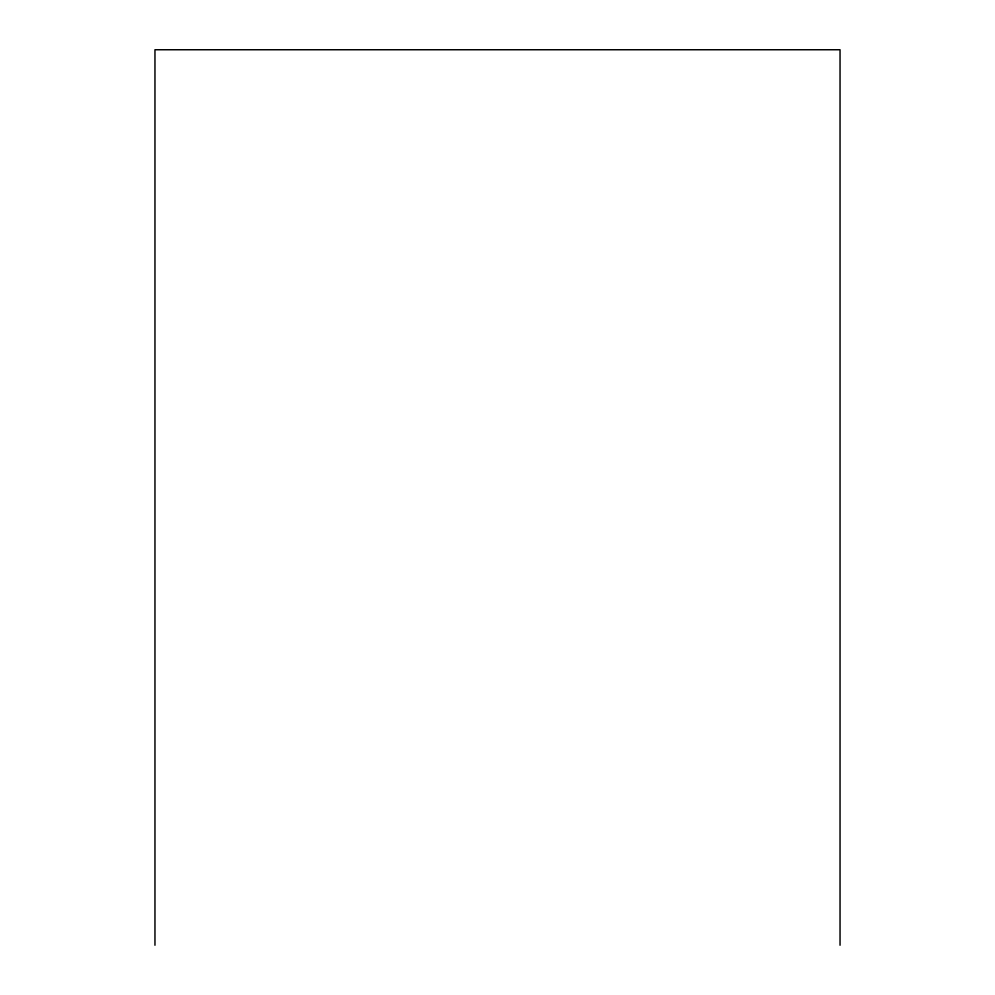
<?xml version="1.0" encoding="UTF-8"?>
<svg xmlns="http://www.w3.org/2000/svg" width="995" height="995" viewBox="0 0 995 995"><rect width="100%" height="100%" fill="white"/><g stroke="black" fill="none" stroke-linecap="round" stroke-linejoin="round"><path stroke-width="1.49" d="M840.041 945.25L840.041 49.75L154.959 49.75L154.959 945.25"/></g></svg>
